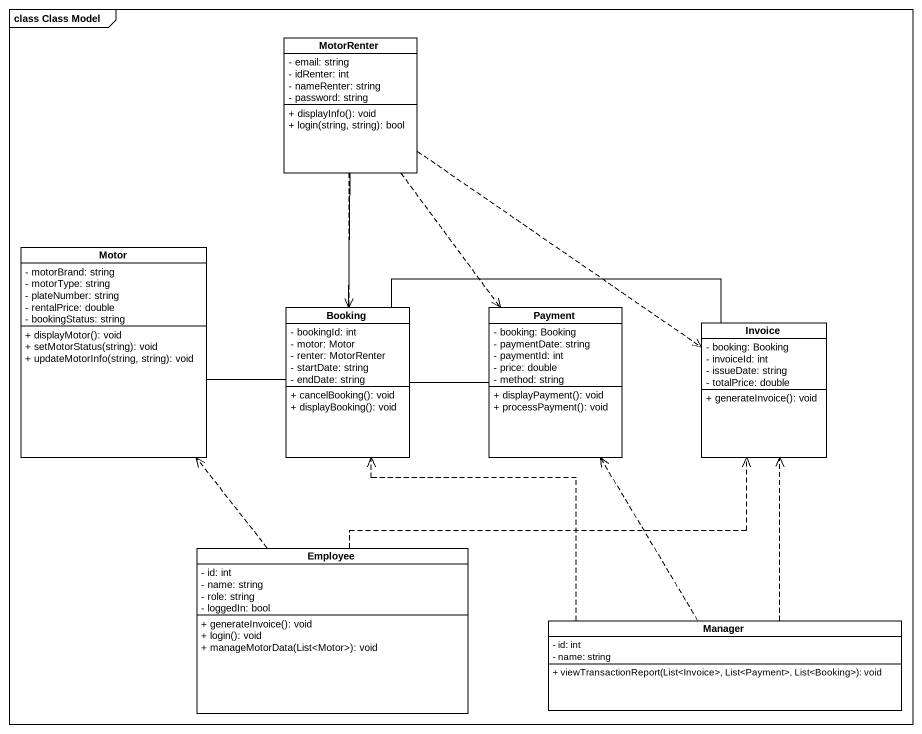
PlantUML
@startuml
mainframe class Class Model
hide circle
hide empty members
skinparam classAttributeIconSize 0
class MotorRenter #FFFFFF {
  - email: string
  - idRenter: int
  - nameRenter: string
  - password: string
  + displayInfo(): void
  + login(string, string): bool
}
class Motor #FFFFFF {
  - motorBrand: string
  - motorType: string
  - plateNumber: string
  - rentalPrice: double
  - bookingStatus: string
  + displayMotor(): void
  + setMotorStatus(string): void
  + updateMotorInfo(string, string): void
}
class Booking #FFFFFF {
  - bookingId: int
  - motor: Motor
  - renter: MotorRenter
  - startDate: string
  - endDate: string
  + cancelBooking(): void
  + displayBooking(): void
}
class Payment #FFFFFF {
  - booking: Booking
  - paymentDate: string
  - paymentId: int
  - price: double
  - method: string
  + displayPayment(): void
  + processPayment(): void
}
class Invoice #FFFFFF {
  - booking: Booking
  - invoiceId: int
  - issueDate: string
  - totalPrice: double
  + generateInvoice(): void
}
class Employee #FFFFFF {
  - id: int
  - name: string
  - role: string
  - loggedIn: bool
  + generateInvoice(): void
  + login(): void
  + manageMotorData(List<Motor>): void
}
class Manager #FFFFFF {
  - id: int
  - name: string
  + viewTransactionReport(List<Invoice>, List<Payment>, List<Booking>): void
}
MotorRenter ..> Booking
MotorRenter ..> Payment
MotorRenter ..> Invoice
Booking -up- MotorRenter
Booking -left- Motor
Payment -left- Booking
Invoice -left- Booking
Employee .up.> Motor
Employee .right.> Invoice
Manager .up.> Booking
Manager .up.> Payment
Manager .up.> Invoice
@enduml
